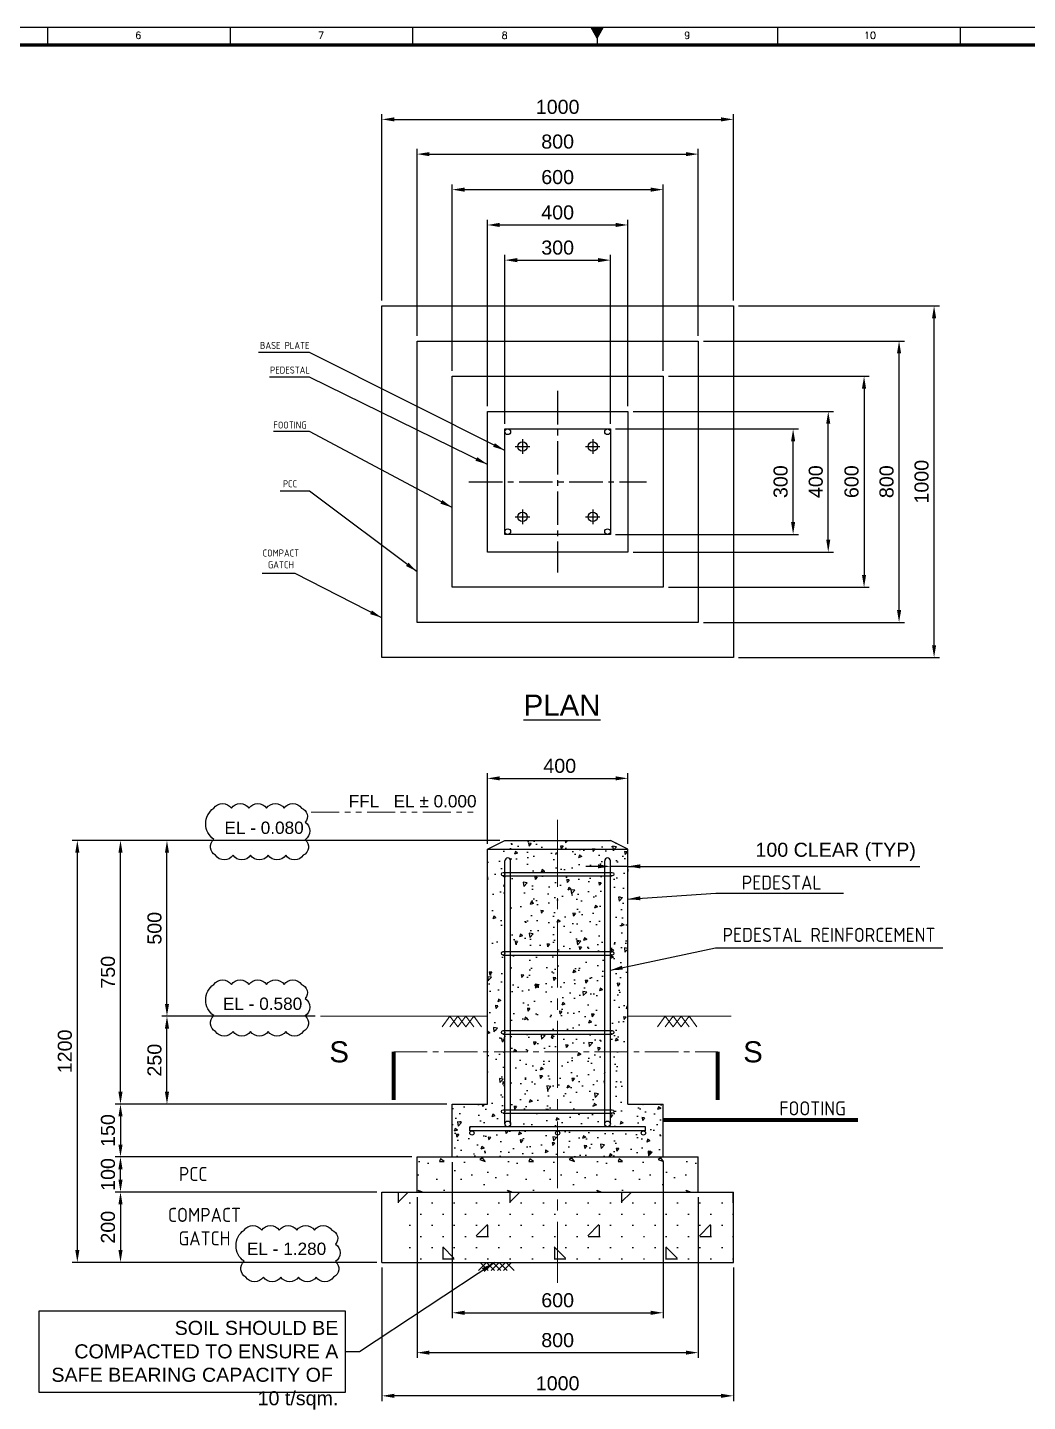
# Model space of a CAD drawing. Header units: millimetres. Extents: x -1055 to 11244, y -20673 to 2560.
# Drawn here: x 9742.3 to 10026.8, y 1389.6 to 1780.3 of the extents above; entities that cross this region are included whole.
import ezdxf
from ezdxf.enums import TextEntityAlignment as Align

# ---------------------------------------------------------------- set-up
doc = ezdxf.new("R2010")
doc.units = ezdxf.units.MM
doc.linetypes.add('CENTER2', pattern=[28.575, 19.05, -3.175, 3.175, -3.175])
doc.linetypes.add('PHANTOM2', pattern=[31.75, 15.875, -3.175, 3.175, -3.175, 3.175, -3.175])
doc.layers.add('BORDER', color=6, linetype='Continuous')
doc.styles.add('ACISOTS', font='isocp.shx')
doc.styles.add('ROMANS', font='romans.shx', dxfattribs={"width": 0.8})
doc.styles.get("Standard").update_dxf_attribs({"font": 'arial.ttf'})
doc.dimstyles.new('ISO-25', dxfattribs={"dimtxt": 4, "dimasz": 3.5, "dimexe": 1.5, "dimexo": 1.5, "dimgap": 1.5, "dimtad": 1, "dimtxsty": 'Standard', "dimcen": 0, "dimadec": 0, "dimazin": 0, "dimtfac": 1, "dimtmove": 0, "dimatfit": 3, "dimfxl": 1, "dimarcsym": 0})

# ---------------------------------------------------------------- blocks, each defined once
blk = doc.blocks.new('*D28566')
at = {"color": 0, "lineweight": -2}
for p, q in [((9824.1, 1499.17), (9780.45, 1499.17)), ((9781.95, 1477.67), (9781.95, 1495.67)), ((9861.62, 1474.17), (9780.45, 1474.17))]:
    blk.add_line(p, q, dxfattribs=at)
at = {"color": 0}
for points in [[(9782.53, 1495.67), (9781.37, 1495.67), (9781.95, 1499.17)], [(9781.37, 1477.67), (9782.53, 1477.67), (9781.95, 1474.17)]]:
    blk.add_solid(points, dxfattribs=at)
at = {"layer": 'Defpoints', "color": 0}
for p in [(9781.95, 1499.17), (9825.6, 1499.17), (9863.12, 1474.17)]:
    blk.add_point(p, dxfattribs=at)
at = {"color": 0, "insert": (9778.41, 1486.67), "char_height": 4, "attachment_point": 5, "rotation": 90}
blk.add_mtext('250', dxfattribs=at)
blk = doc.blocks.new('*D28567')
at = {"color": 0, "lineweight": -2}
for p, q in [((9861.62, 1549.17), (9780.45, 1549.17)), ((9781.95, 1502.67), (9781.95, 1545.67)), ((9824.1, 1499.17), (9780.45, 1499.17))]:
    blk.add_line(p, q, dxfattribs=at)
at = {"color": 0}
for points in [[(9782.53, 1545.67), (9781.37, 1545.67), (9781.95, 1549.17)], [(9781.37, 1502.67), (9782.53, 1502.67), (9781.95, 1499.17)]]:
    blk.add_solid(points, dxfattribs=at)
at = {"layer": 'Defpoints', "color": 0}
for p in [(9781.95, 1549.17), (9863.12, 1549.17), (9825.6, 1499.17)]:
    blk.add_point(p, dxfattribs=at)
at = {"color": 0, "insert": (9778.41, 1524.17), "char_height": 4, "attachment_point": 5, "rotation": 90}
blk.add_mtext('500', dxfattribs=at)
blk = doc.blocks.new('*D28568')
at = {"color": 0, "lineweight": -2}
for p, q in [((9876.62, 1549.17), (9754.94, 1549.17)), ((9756.44, 1545.67), (9756.44, 1432.67)), ((9841.62, 1429.17), (9754.94, 1429.17))]:
    blk.add_line(p, q, dxfattribs=at)
at = {"color": 0}
for points in [[(9757.03, 1545.67), (9755.86, 1545.67), (9756.44, 1549.17)], [(9755.86, 1432.67), (9757.03, 1432.67), (9756.44, 1429.17)]]:
    blk.add_solid(points, dxfattribs=at)
at = {"layer": 'Defpoints', "color": 0}
for p in [(9878.12, 1549.17), (9756.44, 1429.17), (9843.12, 1429.17)]:
    blk.add_point(p, dxfattribs=at)
at = {"color": 0, "insert": (9752.9, 1489.17), "char_height": 4, "attachment_point": 5, "rotation": 90}
blk.add_mtext('1200', dxfattribs=at)
blk = doc.blocks.new('*D28569')
at = {"color": 0, "lineweight": -2}
for p, q in [((9861.62, 1549.17), (9767.22, 1549.17)), ((9768.72, 1477.67), (9768.72, 1545.67)), ((9861.62, 1474.17), (9767.22, 1474.17))]:
    blk.add_line(p, q, dxfattribs=at)
at = {"color": 0}
for points in [[(9769.31, 1545.67), (9768.14, 1545.67), (9768.72, 1549.17)], [(9768.14, 1477.67), (9769.31, 1477.67), (9768.72, 1474.17)]]:
    blk.add_solid(points, dxfattribs=at)
at = {"layer": 'Defpoints', "color": 0}
for p in [(9768.72, 1549.17), (9863.12, 1549.17), (9863.12, 1474.17)]:
    blk.add_point(p, dxfattribs=at)
at = {"color": 0, "insert": (9765.18, 1511.67), "char_height": 4, "attachment_point": 5, "rotation": 90}
blk.add_mtext('750', dxfattribs=at)
blk = doc.blocks.new('*D28570')
at = {"color": 0, "lineweight": -2}
for p, q in [((9843.12, 1427.67), (9843.12, 1389.72)), ((9943.12, 1427.67), (9943.12, 1389.72)), ((9939.62, 1391.22), (9846.62, 1391.22))]:
    blk.add_line(p, q, dxfattribs=at)
at = {"color": 0}
for points in [[(9846.62, 1391.8), (9846.62, 1390.64), (9843.12, 1391.22)], [(9939.62, 1390.64), (9939.62, 1391.8), (9943.12, 1391.22)]]:
    blk.add_solid(points, dxfattribs=at)
at = {"layer": 'Defpoints', "color": 0}
for p in [(9843.12, 1429.17), (9943.12, 1429.17), (9843.12, 1391.22)]:
    blk.add_point(p, dxfattribs=at)
at = {"color": 0, "insert": (9893.12, 1394.76), "char_height": 4, "attachment_point": 5}
blk.add_mtext('1000', dxfattribs=at)
blk = doc.blocks.new('*D28571')
at = {"color": 0, "lineweight": -2}
for p, q in [((9873.12, 1548.17), (9873.12, 1568.3)), ((9876.62, 1566.8), (9909.62, 1566.8)), ((9913.12, 1548.17), (9913.12, 1568.3))]:
    blk.add_line(p, q, dxfattribs=at)
at = {"color": 0}
for points in [[(9876.62, 1567.38), (9876.62, 1566.22), (9873.12, 1566.8)], [(9909.62, 1566.22), (9909.62, 1567.38), (9913.12, 1566.8)]]:
    blk.add_solid(points, dxfattribs=at)
at = {"layer": 'Defpoints', "color": 0}
for p in [(9913.12, 1566.8), (9873.12, 1546.67), (9913.12, 1546.67)]:
    blk.add_point(p, dxfattribs=at)
at = {"color": 0, "insert": (9893.72, 1570.34), "char_height": 4, "attachment_point": 5}
blk.add_mtext('400', dxfattribs=at)
blk = doc.blocks.new('*D28572')
at = {"color": 0, "lineweight": -2}
for p, q in [((9904.62, 1541.78), (9901.12, 1541.78)), ((9908.12, 1541.21), (9908.12, 1543.28)), ((9913.12, 1541.78), (9908.12, 1541.78)), ((9913.12, 1541.78), (9996.15, 1541.78)), ((9913.12, 1541.02), (9913.12, 1540.28)), ((9916.62, 1541.78), (9920.12, 1541.78))]:
    blk.add_line(p, q, dxfattribs=at)
at = {"color": 0}
for points in [[(9904.62, 1541.2), (9904.62, 1542.36), (9908.12, 1541.78)], [(9916.62, 1542.36), (9916.62, 1541.2), (9913.12, 1541.78)]]:
    blk.add_solid(points, dxfattribs=at)
at = {"layer": 'Defpoints', "color": 0}
for p in [(9908.12, 1541.78), (9908.12, 1539.71), (9913.12, 1542.52)]:
    blk.add_point(p, dxfattribs=at)
at = {"color": 0, "insert": (9972.23, 1545.9), "char_height": 4, "attachment_point": 5}
blk.add_mtext('100 CLEAR (TYP)', dxfattribs=at)
blk = doc.blocks.new('*D28573')
at = {"color": 0, "lineweight": -2}
for p, q in [((9853.12, 1447.67), (9853.12, 1402)), ((9933.12, 1447.67), (9933.12, 1402)), ((9856.62, 1403.5), (9929.62, 1403.5))]:
    blk.add_line(p, q, dxfattribs=at)
at = {"color": 0}
for points in [[(9856.62, 1404.08), (9856.62, 1402.92), (9853.12, 1403.5)], [(9929.62, 1402.92), (9929.62, 1404.08), (9933.12, 1403.5)]]:
    blk.add_solid(points, dxfattribs=at)
at = {"layer": 'Defpoints', "color": 0}
for p in [(9853.12, 1449.17), (9933.12, 1449.17), (9933.12, 1403.5)]:
    blk.add_point(p, dxfattribs=at)
at = {"color": 0, "insert": (9893.12, 1407.04), "char_height": 4, "attachment_point": 5}
blk.add_mtext('800', dxfattribs=at)
blk = doc.blocks.new('*D28574')
at = {"color": 0, "lineweight": -2}
for p, q in [((9861.62, 1474.17), (9767.22, 1474.17)), ((9768.72, 1470.67), (9768.72, 1462.67)), ((9851.62, 1459.17), (9767.22, 1459.17))]:
    blk.add_line(p, q, dxfattribs=at)
at = {"color": 0}
for points in [[(9769.31, 1470.67), (9768.14, 1470.67), (9768.72, 1474.17)], [(9768.14, 1462.67), (9769.31, 1462.67), (9768.72, 1459.17)]]:
    blk.add_solid(points, dxfattribs=at)
at = {"layer": 'Defpoints', "color": 0}
for p in [(9863.12, 1474.17), (9768.72, 1459.17), (9853.12, 1459.17)]:
    blk.add_point(p, dxfattribs=at)
at = {"color": 0, "insert": (9765.18, 1466.66), "char_height": 4, "attachment_point": 5, "rotation": 90}
blk.add_mtext('150', dxfattribs=at)
blk = doc.blocks.new('*D28575')
at = {"color": 0, "lineweight": -2}
for p, q in [((9841.62, 1449.17), (9767.22, 1449.17)), ((9768.72, 1445.67), (9768.72, 1432.67)), ((9841.62, 1429.17), (9767.22, 1429.17))]:
    blk.add_line(p, q, dxfattribs=at)
at = {"color": 0}
for points in [[(9769.31, 1445.67), (9768.14, 1445.67), (9768.72, 1449.17)], [(9768.14, 1432.67), (9769.31, 1432.67), (9768.72, 1429.17)]]:
    blk.add_solid(points, dxfattribs=at)
at = {"layer": 'Defpoints', "color": 0}
for p in [(9843.12, 1449.17), (9768.72, 1429.17), (9843.12, 1429.17)]:
    blk.add_point(p, dxfattribs=at)
at = {"color": 0, "insert": (9765.18, 1439.17), "char_height": 4, "attachment_point": 5, "rotation": 90}
blk.add_mtext('200', dxfattribs=at)
blk = doc.blocks.new('*D28576')
at = {"color": 0, "lineweight": -2}
for p, q in [((9863.12, 1457.67), (9863.12, 1413.34)), ((9923.12, 1457.67), (9923.12, 1413.34)), ((9866.62, 1414.84), (9919.62, 1414.84))]:
    blk.add_line(p, q, dxfattribs=at)
at = {"color": 0}
for points in [[(9866.62, 1415.42), (9866.62, 1414.25), (9863.12, 1414.84)], [(9919.62, 1414.25), (9919.62, 1415.42), (9923.12, 1414.84)]]:
    blk.add_solid(points, dxfattribs=at)
at = {"layer": 'Defpoints', "color": 0}
for p in [(9863.12, 1459.17), (9923.12, 1459.17), (9923.12, 1414.84)]:
    blk.add_point(p, dxfattribs=at)
at = {"color": 0, "insert": (9893.12, 1418.38), "char_height": 4, "attachment_point": 5}
blk.add_mtext('600', dxfattribs=at)
blk = doc.blocks.new('*D28577')
at = {"color": 0, "lineweight": -2}
for p, q in [((9909.62, 1666.16), (9961.62, 1666.16)), ((9960.12, 1639.66), (9960.12, 1662.66)), ((9909.62, 1636.16), (9961.62, 1636.16))]:
    blk.add_line(p, q, dxfattribs=at)
at = {"color": 0}
for points in [[(9960.7, 1662.66), (9959.54, 1662.66), (9960.12, 1666.16)], [(9959.54, 1639.66), (9960.7, 1639.66), (9960.12, 1636.16)]]:
    blk.add_solid(points, dxfattribs=at)
at = {"layer": 'Defpoints', "color": 0}
for p in [(9908.12, 1666.16), (9960.12, 1666.16), (9908.12, 1636.16)]:
    blk.add_point(p, dxfattribs=at)
at = {"color": 0, "insert": (9956.58, 1651.16), "char_height": 4, "attachment_point": 5, "rotation": 90}
blk.add_mtext('300', dxfattribs=at)
blk = doc.blocks.new('*D28578')
at = {"color": 0, "lineweight": -2}
for p, q in [((9914.62, 1671.16), (9971.62, 1671.16)), ((9970.12, 1634.66), (9970.12, 1667.66)), ((9914.62, 1631.16), (9971.62, 1631.16))]:
    blk.add_line(p, q, dxfattribs=at)
at = {"color": 0}
for points in [[(9970.7, 1667.66), (9969.54, 1667.66), (9970.12, 1671.16)], [(9969.54, 1634.66), (9970.7, 1634.66), (9970.12, 1631.16)]]:
    blk.add_solid(points, dxfattribs=at)
at = {"layer": 'Defpoints', "color": 0}
for p in [(9913.12, 1671.16), (9970.12, 1671.16), (9913.12, 1631.16)]:
    blk.add_point(p, dxfattribs=at)
at = {"color": 0, "insert": (9966.58, 1651.16), "char_height": 4, "attachment_point": 5, "rotation": 90}
blk.add_mtext('400', dxfattribs=at)
blk = doc.blocks.new('*D28579')
at = {"color": 0, "lineweight": -2}
for p, q in [((9873.12, 1672.66), (9873.12, 1725.66)), ((9876.62, 1724.16), (9909.62, 1724.16)), ((9913.12, 1672.66), (9913.12, 1725.66))]:
    blk.add_line(p, q, dxfattribs=at)
at = {"color": 0}
for points in [[(9876.62, 1724.75), (9876.62, 1723.58), (9873.12, 1724.16)], [(9909.62, 1723.58), (9909.62, 1724.75), (9913.12, 1724.16)]]:
    blk.add_solid(points, dxfattribs=at)
at = {"layer": 'Defpoints', "color": 0}
for p in [(9913.12, 1724.16), (9873.12, 1671.16), (9913.12, 1671.16)]:
    blk.add_point(p, dxfattribs=at)
at = {"color": 0, "insert": (9893.12, 1727.71), "char_height": 4, "attachment_point": 5}
blk.add_mtext('400', dxfattribs=at)
blk = doc.blocks.new('*D28580')
at = {"color": 0, "lineweight": -2}
for p, q in [((9878.12, 1667.66), (9878.12, 1715.66)), ((9908.12, 1667.66), (9908.12, 1715.66)), ((9881.62, 1714.16), (9904.62, 1714.16))]:
    blk.add_line(p, q, dxfattribs=at)
at = {"color": 0}
for points in [[(9881.62, 1714.75), (9881.62, 1713.58), (9878.12, 1714.16)], [(9904.62, 1713.58), (9904.62, 1714.75), (9908.12, 1714.16)]]:
    blk.add_solid(points, dxfattribs=at)
at = {"layer": 'Defpoints', "color": 0}
for p in [(9908.12, 1714.16), (9878.12, 1666.16), (9908.12, 1666.16)]:
    blk.add_point(p, dxfattribs=at)
at = {"color": 0, "insert": (9893.12, 1717.71), "char_height": 4, "attachment_point": 5}
blk.add_mtext('300', dxfattribs=at)
blk = doc.blocks.new('A1B')
at = {"layer": 'BORDER', "color": 1}
for p, q in [((264.19, 585), (264.19, 590)), ((316.12, 585), (316.12, 590)), ((368.06, 585), (368.06, 590)), ((471.94, 585), (471.94, 590)), ((523.88, 585), (523.88, 590))]:
    blk.add_line(p, q, dxfattribs=at)
at = {"layer": 'BORDER'}
for p, q in [((420.5, 587), (418.77, 590)), ((420.5, 590), (420.5, 585)), ((420.5, 587), (422.23, 590)), ((420.5, 588), (420.5, 585))]:
    blk.add_line(p, q, dxfattribs=at)
blk.add_lwpolyline([(837, 3), (837, 590), (3, 590), (3, 3)], close=True, dxfattribs=at)
at = {"layer": 'BORDER', "const_width": 1}
blk.add_lwpolyline([(8, 8), (832, 8), (832, 585), (8, 585)], close=True, dxfattribs=at)
at = {"layer": 'BORDER'}
blk.add_solid([(422.23, 590), (418.77, 590), (420.5, 587)], dxfattribs=at)
at = {"layer": 'BORDER', "color": 1, "style": 'ROMANS'}
for s, p in [('6', (289.89, 586.75)), ('7', (341.88, 586.75)), ('8', (394.13, 586.75)), ('9', (446.1, 586.75)), ('10', (498.13, 586.75))]:
    blk.add_text(s, height=2, dxfattribs=at).set_placement(p, align=Align.CENTER)
blk = doc.blocks.new('*D28587')
at = {"color": 0, "lineweight": -2}
for p, q in [((9863.12, 1682.66), (9863.12, 1735.71)), ((9923.12, 1682.66), (9923.12, 1735.71)), ((9866.62, 1734.21), (9919.62, 1734.21))]:
    blk.add_line(p, q, dxfattribs=at)
at = {"color": 0}
for points in [[(9866.62, 1734.8), (9866.62, 1733.63), (9863.12, 1734.21)], [(9919.62, 1733.63), (9919.62, 1734.8), (9923.12, 1734.21)]]:
    blk.add_solid(points, dxfattribs=at)
at = {"layer": 'Defpoints', "color": 0}
for p in [(9923.12, 1734.21), (9863.12, 1681.16), (9923.12, 1681.16)]:
    blk.add_point(p, dxfattribs=at)
at = {"color": 0, "insert": (9893.12, 1737.76), "char_height": 4, "attachment_point": 5}
blk.add_mtext('600', dxfattribs=at)
blk = doc.blocks.new('*D28588')
at = {"color": 0, "lineweight": -2}
for p, q in [((9853.12, 1692.66), (9853.12, 1745.81)), ((9856.62, 1744.31), (9929.62, 1744.31)), ((9933.12, 1692.66), (9933.12, 1745.81))]:
    blk.add_line(p, q, dxfattribs=at)
at = {"color": 0}
for points in [[(9856.62, 1744.89), (9856.62, 1743.73), (9853.12, 1744.31)], [(9929.62, 1743.73), (9929.62, 1744.89), (9933.12, 1744.31)]]:
    blk.add_solid(points, dxfattribs=at)
at = {"layer": 'Defpoints', "color": 0}
for p in [(9933.12, 1744.31), (9853.12, 1691.16), (9933.12, 1691.16)]:
    blk.add_point(p, dxfattribs=at)
at = {"color": 0, "insert": (9893.12, 1747.85), "char_height": 4, "attachment_point": 5}
blk.add_mtext('800', dxfattribs=at)
blk = doc.blocks.new('*D28589')
at = {"color": 0, "lineweight": -2}
for p, q in [((9843.12, 1702.66), (9843.12, 1755.68)), ((9943.12, 1702.66), (9943.12, 1755.68)), ((9846.62, 1754.18), (9939.62, 1754.18))]:
    blk.add_line(p, q, dxfattribs=at)
at = {"color": 0}
for points in [[(9846.62, 1754.76), (9846.62, 1753.6), (9843.12, 1754.18)], [(9939.62, 1753.6), (9939.62, 1754.76), (9943.12, 1754.18)]]:
    blk.add_solid(points, dxfattribs=at)
at = {"layer": 'Defpoints', "color": 0}
for p in [(9943.12, 1754.18), (9843.12, 1701.16), (9943.12, 1701.16)]:
    blk.add_point(p, dxfattribs=at)
at = {"color": 0, "insert": (9893.12, 1757.72), "char_height": 4, "attachment_point": 5}
blk.add_mtext('1000', dxfattribs=at)
blk = doc.blocks.new('*D28596')
at = {"color": 0, "lineweight": -2}
for p, q in [((9924.62, 1681.16), (9981.81, 1681.16)), ((9980.31, 1677.66), (9980.31, 1624.66)), ((9924.62, 1621.16), (9981.81, 1621.16))]:
    blk.add_line(p, q, dxfattribs=at)
at = {"color": 0}
for points in [[(9980.89, 1677.66), (9979.72, 1677.66), (9980.31, 1681.16)], [(9979.72, 1624.66), (9980.89, 1624.66), (9980.31, 1621.16)]]:
    blk.add_solid(points, dxfattribs=at)
at = {"layer": 'Defpoints', "color": 0}
for p in [(9923.12, 1681.16), (9923.12, 1621.16), (9980.31, 1621.16)]:
    blk.add_point(p, dxfattribs=at)
at = {"color": 0, "insert": (9976.76, 1651.16), "char_height": 4, "attachment_point": 5, "rotation": 90}
blk.add_mtext('600', dxfattribs=at)
blk = doc.blocks.new('*D28597')
at = {"color": 0, "lineweight": -2}
for p, q in [((9934.62, 1691.16), (9991.77, 1691.16)), ((9990.27, 1614.66), (9990.27, 1687.66)), ((9934.62, 1611.16), (9991.77, 1611.16))]:
    blk.add_line(p, q, dxfattribs=at)
at = {"color": 0}
for points in [[(9990.86, 1687.66), (9989.69, 1687.66), (9990.27, 1691.16)], [(9989.69, 1614.66), (9990.86, 1614.66), (9990.27, 1611.16)]]:
    blk.add_solid(points, dxfattribs=at)
at = {"layer": 'Defpoints', "color": 0}
for p in [(9933.12, 1691.16), (9990.27, 1691.16), (9933.12, 1611.16)]:
    blk.add_point(p, dxfattribs=at)
at = {"color": 0, "insert": (9986.73, 1651.16), "char_height": 4, "attachment_point": 5, "rotation": 90}
blk.add_mtext('800', dxfattribs=at)
blk = doc.blocks.new('*D28598')
at = {"color": 0, "lineweight": -2}
for p, q in [((9944.62, 1701.16), (10001.74, 1701.16)), ((10000.24, 1604.66), (10000.24, 1697.66)), ((9944.62, 1601.16), (10001.74, 1601.16))]:
    blk.add_line(p, q, dxfattribs=at)
at = {"color": 0}
for points in [[(10000.82, 1697.66), (9999.65, 1697.66), (10000.24, 1701.16)], [(9999.65, 1604.66), (10000.82, 1604.66), (10000.24, 1601.16)]]:
    blk.add_solid(points, dxfattribs=at)
at = {"layer": 'Defpoints', "color": 0}
for p in [(9943.12, 1701.16), (10000.24, 1701.16), (9943.12, 1601.16)]:
    blk.add_point(p, dxfattribs=at)
at = {"color": 0, "insert": (9996.69, 1651.16), "char_height": 4, "attachment_point": 5, "rotation": 90}
blk.add_mtext('1000', dxfattribs=at)
blk = doc.blocks.new('*D28599')
at = {"color": 0, "lineweight": -2}
for p, q in [((9851.62, 1459.17), (9767.22, 1459.17)), ((9768.72, 1452.67), (9768.72, 1455.67)), ((9841.62, 1449.17), (9767.22, 1449.17))]:
    blk.add_line(p, q, dxfattribs=at)
at = {"color": 0}
for points in [[(9769.31, 1455.67), (9768.14, 1455.67), (9768.72, 1459.17)], [(9768.14, 1452.67), (9769.31, 1452.67), (9768.72, 1449.17)]]:
    blk.add_solid(points, dxfattribs=at)
at = {"layer": 'Defpoints', "color": 0}
for p in [(9768.72, 1459.17), (9853.12, 1459.17), (9843.12, 1449.17)]:
    blk.add_point(p, dxfattribs=at)
at = {"color": 0, "insert": (9765.18, 1454.17), "char_height": 4, "attachment_point": 5, "rotation": 90}
blk.add_mtext('100', dxfattribs=at)
blk = doc.blocks.new('A$7E9719103330142')
at = {"color": 3, "linetype": 'CENTER2'}
for p, q in [((2.04, 4.09), (2.04, 0)), ((0, 2.04), (4.09, 2.04))]:
    blk.add_line(p, q, dxfattribs=at)

msp = doc.modelspace()

# ---------------------------------------------------------------- hatches: boundary and pattern name
at = {"transparency": 33554687}
h = msp.add_hatch(dxfattribs=at)
h.set_pattern_fill('AR-CONC', color=256, scale=0.05, angle=180)
h.set_pattern_definition([(230, (16394.6716, -9688.688), (-9.1092334, 0.7969543), [0.9525, -10.4775]), (175, (16394.672, -9688.688), (1.762171, -9.552842), [0.762, -8.382029]), (280.451445, (16393.9125, -9688.622), (-7.3470624, -8.7558876), [0.8095004, -8.904512]), (226.1842, (16394.672, -9691.228), (-13.553952, 2.102116), [1.42875, -15.716253]), (276.63556, (16393.542, -9691.053), (-11.870207, -12.371306), [1.214251, -13.35678]), (171.18415, (16394.672, -9691.228), (-11.870207, -12.371306), [1.142998, -12.572987]), (201, (16393.4016, -9690.593), (-7.5807196, 5.11326), [0.9525, -10.4775]), (146, (16393.402, -9690.593), (-3.0901014, -9.209398), [0.762, -8.382]), (251.451445, (16392.77, -9690.167), (-10.670821, -4.0961384), [0.8095004, -8.904497]), (217.5, (16394.6716, -9688.6882), (-0.1544302, -4.22775194), [0, -8.2804, 0, -8.509, 0, -8.41375]), (187.5, (16394.6716, -9688.688), (-3.3409831, -5.0090287), [0, -4.8514, 0, -8.0899, 0, -3.20675]), (147.5, (16397.5037, -9688.6882), (-6.7795298, 0.2864372), [0, -3.175, 0, -9.906, 0, -13.1445]), (137.5, (16398.7737, -9688.688), (-7.406459, -1.2713246), [0, -4.1275, 0, -6.5786, 0, -9.3345])])
h.paths.add_polyline_path([(9893.120164, 1540.070911), (9893.120164, 1546.670911), (9873.120164, 1546.670911), (9873.120164, 1489.043108), (9878.120164, 1489.043108), (9878.120164, 1494.070911), (9877.620164, 1494.070911, -1), (9877.620164, 1495.070911), (9878.120164, 1495.070911), (9878.120164, 1516.570911), (9877.620164, 1516.570911, -1), (9877.620164, 1517.570911), (9878.120164, 1517.570911), (9878.120164, 1539.070911), (9877.620164, 1539.070911, -1), (9877.620164, 1540.070911), (9878.120164, 1540.070911), (9878.120164, 1543.370911, -1), (9879.720164, 1543.370911), (9879.720164, 1540.070911)])
h.paths.add_polyline_path([(9893.120164, 1517.570911), (9893.120164, 1539.070911), (9879.720164, 1539.070911), (9879.720164, 1517.570911)])
h.paths.add_polyline_path([(9893.120164, 1539.070911), (9893.120164, 1517.570911), (9906.520164, 1517.570911), (9906.520164, 1539.070911)])
h.paths.add_polyline_path([(9893.120164, 1546.670911), (9893.120164, 1540.070911), (9906.520164, 1540.070911), (9906.520164, 1543.370911, -1), (9908.120164, 1543.370911), (9908.120164, 1540.070911), (9908.620164, 1540.070911, -0.4142135624), (9909.120164, 1539.570911, -0.4142135624), (9908.620164, 1539.070911), (9908.120164, 1539.070911), (9908.120164, 1517.570911), (9908.620164, 1517.570911, -0.4142135624), (9909.120164, 1517.070911, -0.4142135624), (9908.620164, 1516.570911), (9908.120164, 1516.570911), (9908.120164, 1512.237464), (9913.120164, 1513.301242), (9913.120164, 1546.670911)])
h.paths.add_polyline_path([(9913.120164, 1546.670911), (9908.120164, 1549.170911), (9893.120164, 1549.170911), (9893.120164, 1546.670911)])
h.paths.add_polyline_path([(9893.120164, 1546.670911), (9893.120164, 1549.170911), (9878.120164, 1549.170911), (9873.120164, 1546.670911)])
h.paths.add_polyline_path([(9913.120164, 1499.170911), (9913.120164, 1513.301242), (9908.120164, 1512.237464), (9908.120164, 1495.070911), (9908.620164, 1495.070911, -0.4142135624), (9909.120164, 1494.570911, -0.4142135624), (9908.620164, 1494.070911), (9908.120164, 1494.070911), (9908.120164, 1489.043108), (9913.120164, 1489.043108)])
h.paths.add_polyline_path([(9893.120164, 1516.570911), (9893.120164, 1495.070911), (9906.520164, 1495.070911), (9906.520164, 1516.570911)])
h.paths.add_polyline_path([(9893.120164, 1495.070911), (9893.120164, 1516.570911), (9879.720164, 1516.570911), (9879.720164, 1495.070911)])
h.paths.add_polyline_path([(9893.120164, 1489.043108), (9893.120164, 1494.070911), (9879.720164, 1494.070911), (9879.720164, 1489.043108)])
h.paths.add_polyline_path([(9893.120164, 1489.043108), (9893.120164, 1472.570911), (9906.520164, 1472.570911), (9906.520164, 1489.043108)])
h.paths.add_polyline_path([(9893.120164, 1472.570911), (9893.120164, 1489.043108), (9879.720164, 1489.043108), (9879.720164, 1472.570911)])
h.paths.add_polyline_path([(9873.120164, 1489.043108), (9873.120164, 1474.170911), (9863.120164, 1474.170911), (9863.120164, 1459.170911), (9893.120164, 1459.170911), (9893.120164, 1465.35701, -1), (9893.120164, 1466.55701), (9868.120164, 1466.55701), (9868.120164, 1467.75701), (9878.920164, 1467.75701, -0.4142135624), (9878.120164, 1468.55701), (9878.120164, 1471.570911), (9877.620164, 1471.570911, -1), (9877.620164, 1472.570911), (9878.120164, 1472.570911), (9878.120164, 1489.043108)])
h.paths.add_polyline_path([(9868.720164, 1466.55701, 2.4142135624), (9869.320164, 1465.95701, 0.4142135624)], flags=16)
h.paths.add_polyline_path([(9923.120164, 1459.170911), (9923.120164, 1469.721866), (9923.120164, 1474.170911), (9913.120164, 1474.170911), (9913.120164, 1489.043108), (9908.120164, 1489.043108), (9908.120164, 1472.570911), (9908.620164, 1472.570911, -0.4142135624), (9909.120164, 1472.070911, -0.4142135624), (9908.620164, 1471.570911), (9908.120164, 1471.570911), (9908.120164, 1468.55701, -0.4142135624), (9907.320164, 1467.75701), (9918.120164, 1467.75701), (9918.120164, 1466.55701), (9893.120164, 1466.55701, -0.4142135624), (9893.720164, 1465.95701, -0.4142135624), (9893.120164, 1465.35701), (9893.120164, 1459.170911)])
h.paths.add_polyline_path([(9917.520164, 1466.55701, 2.4142135624), (9918.120164, 1465.95701, 0.4142135624)], flags=16)
h.paths.add_polyline_path([(9893.120164, 1471.570911), (9893.120164, 1467.75701), (9907.320164, 1467.75701, -0.4142135624), (9906.520164, 1468.55701), (9906.520164, 1471.570911)])
h.paths.add_polyline_path([(9893.120164, 1494.070911), (9893.120164, 1489.043108), (9906.520164, 1489.043108), (9906.520164, 1494.070911)])
h.paths.add_polyline_path([(9893.120164, 1467.75701), (9893.120164, 1471.570911), (9879.720164, 1471.570911), (9879.720164, 1468.55701, -0.4142135624), (9878.920164, 1467.75701)])
h.paths.add_polyline_path([(9888.23016, 1574.383388), (9899.215154, 1574.383388), (9899.215154, 1566.298804), (9888.23016, 1566.298804)], flags=9)
h.paths.add_polyline_path([(9948.809113, 1550.523291), (9995.649495, 1550.523291), (9995.649495, 1541.279089), (9948.809113, 1541.279089)], flags=9)
h.paths.add_polyline_path([(9888.23016, 1574.383388), (9899.215154, 1574.383388), (9899.215154, 1566.298804), (9888.23016, 1566.298804)], flags=9)
h.paths.add_polyline_path([(9887.697244, 1422.422372), (9898.543083, 1422.422372), (9898.543083, 1414.337789), (9887.697244, 1414.337789)], flags=9)
h = msp.add_hatch(dxfattribs=at)
h.set_pattern_fill('CONC', color=256)
h.set_pattern_definition([(0, (16418.802, -9672.432), (0, 25.4), [0, -25.4]), (0, (16419.056, -9681.322), (0, 25.4), [0, -25.4]), (0, (16419.818, -9667.606), (0, 25.4), [0, -25.4]), (338.19859, (16406.6096, -9675.48), (76.2, -25.4), [2.735664, -134.04752]), (216.869898, (16409.1496, -9676.496), (76.2, 50.8), [1.27, -125.73]), (130.601295, (16408.1336, -9677.2582), (127, -152.4), [2.341764, -231.834665]), (206.56505, (16399.752, -9680.306), (-25.4, -25.4), [0.56796, -56.228165]), (326.30993, (16399.2436, -9680.56), (50.8, -25.4), [0.91581, -90.66519]), (108.43495, (16400.0056, -9681.068), (-25.4, 50.8), [0.80322, -79.518634]), (225, (16416.008, -9682.846), (-4e-15, -25.4), [1.07763, -34.843394]), (0, (16415.246, -9683.608), (25.4, 25.4), [1.524, -23.876]), (135, (16416.77, -9683.608), (-25.4, 2e-15), [1.07763, -34.843394]), (251.56505, (16412.9596, -9666.59), (25.4, 50.8), [0.80322, -79.518634]), (0, (16412.706, -9667.352), (25.4, 25.4), [1.27, -24.13]), (143.130102, (16413.9756, -9667.352), (-76.2, 50.8), [1.27, -125.73]), (213.69007, (16399.4976, -9666.336), (50.8, 25.4), [0.91581, -90.66519]), (341.56505, (16398.7356, -9666.844), (-50.8, 25.4), [1.606437, -78.715416]), (126.869898, (16400.2596, -9667.352), (50.8, -76.2), [1.27, -125.73]), (0, (16406.864, -9667.352), (0, 25.4), [0, -25.4]), (0, (16400.006, -9673.956), (0, 25.4), [0, -25.4]), (0, (16407.118, -9683.354), (0, 25.4), [0, -25.4]), (0, (16413.976, -9675.48), (0, 25.4), [0, -25.4]), (0, (16406.61, -9671.162), (0, 25.4), [0, -25.4]), (0, (16401.022, -9670.4), (0, 25.4), [0, -25.4]), (0, (16403.308, -9671.924), (0, 25.4), [0, -25.4]), (0, (16402.292, -9678.02), (0, 25.4), [0, -25.4]), (0, (16396.196, -9677.004), (0, 25.4), [0, -25.4]), (0, (16396.45, -9671.162), (0, 25.4), [0, -25.4]), (0, (16395.688, -9665.574), (0, 25.4), [0, -25.4]), (0, (16403.562, -9664.558), (0, 25.4), [0, -25.4]), (0, (16409.15, -9663.542), (0, 25.4), [0, -25.4]), (0, (16418.04, -9664.558), (0, 25.4), [0, -25.4]), (0, (16411.944, -9672.432), (0, 25.4), [0, -25.4]), (0, (16409.404, -9667.86), (0, 25.4), [0, -25.4]), (0, (16411.436, -9680.052), (0, 25.4), [0, -25.4]), (0, (16403.816, -9681.322), (0, 25.4), [0, -25.4]), (0, (16411.436, -9686.91), (0, 25.4), [0, -25.4]), (0, (16403.054, -9685.386), (0, 25.4), [0, -25.4]), (0, (16394.926, -9686.148), (0, 25.4), [0, -25.4]), (0, (16397.974, -9687.418), (0, 25.4), [0, -25.4]), (0, (16398.228, -9683.862), (0, 25.4), [0, -25.4]), (0, (16415.246, -9687.926), (0, 25.4), [0, -25.4]), (0, (16418.294, -9677.512), (0, 25.4), [0, -25.4]), (0, (16417.024, -9669.892), (0, 25.4), [0, -25.4]), (0, (16405.34, -9688.18), (0, 25.4), [0, -25.4])])
h.paths.add_polyline_path([(9893.120164, 1449.170911), (9893.120164, 1459.170911), (9853.120164, 1459.170911), (9853.120164, 1449.170911)])
h.paths.add_polyline_path([(9933.120164, 1449.170911), (9933.120164, 1459.170911), (9893.120164, 1459.170911), (9893.120164, 1449.170911)])
h.paths.add_polyline_path([(9887.697244, 1422.422372), (9898.543083, 1422.422372), (9898.543083, 1414.337789), (9887.697244, 1414.337789)], flags=9)
h.paths.add_polyline_path([(9887.697244, 1422.422372), (9898.543083, 1422.422372), (9898.543083, 1414.337789), (9887.697244, 1414.337789)], flags=9)
h.paths.add_polyline_path([(9887.70543, 1411.085598), (9898.534898, 1411.085598), (9898.534898, 1403.001014), (9887.70543, 1403.001014)], flags=9)
h = msp.add_hatch(dxfattribs=at)
h.set_pattern_fill('CONC3', color=256, scale=0.5)
h.set_pattern_definition([(0, (16401.02, -9682.338), (0, 31.75), [3.175, -28.575]), (0, (16410.547, -9675.988), (0, 31.75), [3.175, -28.575]), (0, (16404.197, -9663.288), (0, 31.75), [3.175, -12.7, 3.175, -12.7]), (90, (16401.02, -9682.338), (-31.75, 2e-15), [3.175, -28.575]), (90, (16404.197, -9663.288), (-31.75, 2e-15), [3.175, -28.575]), (90, (16413.72, -9675.988), (-31.75, 2e-15), [3.175, -28.575]), (90, (16420.07, -9666.463), (-31.75, 2e-15), [3.175, -28.575]), (135, (16404.197, -9682.338), (-31.750594, 2e-15), [4.49072, -40.4114]), (135, (16407.372, -9663.288), (-31.750594, 2e-15), [4.49072, -40.4114]), (45, (16410.547, -9675.988), (0, 31.750594), [4.49072, -8.98017, 4.49072, -26.94051]), (0, (16388.3216, -9688.6882), (3.175, 3.175), [-6.35, 0])])
h.paths.add_polyline_path([(9893.120164, 1429.170911), (9893.120164, 1449.170911), (9843.120164, 1449.170911), (9843.120164, 1429.170911)])
h.paths.add_polyline_path([(9943.120164, 1429.170911), (9943.120164, 1441.304402), (9943.120164, 1449.170911), (9893.120164, 1449.170911), (9893.120164, 1429.170911)])
h.paths.add_polyline_path([(9707.459579, 1392.386464), (9707.459579, 1414.170911), (9723.628747, 1414.170911), (9723.628747, 1392.386464)], flags=9)
h.paths.add_polyline_path([(9731.308369, 1413.275959), (9731.308369, 1434.170911), (9747.477537, 1434.170911), (9747.477537, 1413.275959)], flags=9)

# ---------------------------------------------------------------- linework, layer by layer
at = {"color": 3, "linetype": 'CENTER2', "ltscale": 0.5}
for p, q in [((9893.120164, 1676.986746), (9893.120164, 1625.340866)), ((9867.866009, 1651.163806), (9918.374319, 1651.163806))]:
    msp.add_line(p, q, dxfattribs=at)
at = {"color": 50, "linetype": 'PHANTOM2', "lineweight": 0, "ltscale": 0.5}
msp.add_line((9823.028334, 1557.170911), (9869.768393, 1557.170911), dxfattribs=at)
at = {"color": 3, "linetype": 'CENTER2', "lineweight": 0}
msp.add_line((9893.120164, 1555.002029), (9893.120164, 1423.339794), dxfattribs=at)
at = {"color": 1}
for p, q in [((9873.120164, 1546.670911), (9878.120164, 1549.170911)), ((9878.120164, 1549.170911), (9908.120164, 1549.170911)), ((9878.120164, 1549.170911), (9908.120164, 1549.170911)), ((9913.120164, 1546.670911), (9908.120164, 1549.170911)), ((9873.120164, 1546.670911), (9913.120164, 1546.670911)), ((9873.120164, 1474.170911), (9873.120164, 1546.670911)), ((9913.120164, 1474.170911), (9913.120164, 1546.670911)), ((9863.120164, 1474.170911), (9873.120164, 1474.170911)), ((9863.120164, 1459.170911), (9863.120164, 1474.170911)), ((9913.120164, 1474.170911), (9923.120164, 1474.170911)), ((9923.120164, 1459.170911), (9923.120164, 1474.170911))]:
    msp.add_line(p, q, dxfattribs=at)
at = {"color": 130}
for p, q in [((9878.120164, 1468.55701), (9878.120164, 1543.370911)), ((9878.120164, 1473.170911), (9878.120164, 1543.370911)), ((9879.720164, 1468.55701), (9879.720164, 1543.370911)), ((9906.520164, 1468.55701), (9906.520164, 1543.370911)), ((9908.120164, 1468.55701), (9908.120164, 1543.370911))]:
    msp.add_line(p, q, dxfattribs=at)
at = {"color": 56}
for p, q in [((9877.620164, 1540.070911), (9908.620164, 1540.070911)), ((9877.620164, 1539.070911), (9908.620164, 1539.070911)), ((9877.620164, 1517.570911), (9908.620164, 1517.570911)), ((9877.620164, 1516.570911), (9908.620164, 1516.570911)), ((9877.620164, 1495.070911), (9908.620164, 1495.070911)), ((9877.620164, 1494.070911), (9908.620164, 1494.070911)), ((9877.620164, 1472.570911), (9908.620164, 1472.570911)), ((9877.620164, 1471.570911), (9908.620164, 1471.570911)), ((9918.120164, 1467.75701), (9868.120164, 1467.75701)), ((9868.120164, 1466.55701), (9868.120164, 1467.75701)), ((9918.120164, 1466.55701), (9868.120164, 1466.55701)), ((9918.120164, 1466.55701), (9918.120164, 1467.75701))]:
    msp.add_line(p, q, dxfattribs=at)
at = {"color": 252, "lineweight": 0}
for p, q in [((9825.598508, 1499.170911), (9873.120164, 1499.170911)), ((9860.234336, 1496.170911), (9862.484336, 1499.170911)), ((9862.484336, 1499.170911), (9864.734336, 1496.170911)), ((9862.484336, 1496.170911), (9864.734336, 1499.170911)), ((9864.734336, 1499.170911), (9866.984336, 1496.170911)), ((9864.734336, 1496.170911), (9866.984336, 1499.170911)), ((9866.984336, 1499.170911), (9869.234336, 1496.170911)), ((9866.984336, 1496.170911), (9869.234336, 1499.170911)), ((9869.234336, 1499.170911), (9871.484336, 1496.170911)), ((9913.120164, 1499.170911), (9942.458603, 1499.170911)), ((9921.505992, 1496.170911), (9923.755992, 1499.170911)), ((9923.755992, 1499.170911), (9926.005992, 1496.170911)), ((9923.755992, 1496.170911), (9926.005992, 1499.170911)), ((9926.005992, 1499.170911), (9928.255992, 1496.170911)), ((9926.005992, 1496.170911), (9928.255992, 1499.170911)), ((9928.255992, 1499.170911), (9930.505992, 1496.170911)), ((9928.255992, 1496.170911), (9930.505992, 1499.170911)), ((9930.505992, 1499.170911), (9932.755992, 1496.170911))]:
    msp.add_line(p, q, dxfattribs=at)
at = {"color": 3, "linetype": 'CENTER2', "lineweight": 0, "ltscale": 0.5}
msp.add_line((9846.498385, 1489.043108), (9938.71076, 1489.043108), dxfattribs=at)
at = {"color": 3}
for p, q in [((9853.120164, 1459.170911), (9933.120164, 1459.170911)), ((9853.120164, 1449.170911), (9853.120164, 1459.170911)), ((9933.120164, 1449.170911), (9933.120164, 1459.170911))]:
    msp.add_line(p, q, dxfattribs=at)
at = {"color": 4}
for p, q in [((9843.120164, 1449.170911), (9943.120164, 1449.170911)), ((9843.120164, 1429.170911), (9843.120164, 1449.170911)), ((9943.120164, 1429.170911), (9943.120164, 1449.170911)), ((9843.120164, 1429.170911), (9943.120164, 1429.170911))]:
    msp.add_line(p, q, dxfattribs=at)
for p, q in [((9872.86801, 1429.170911), (9870.596261, 1426.899162)), ((9871.081936, 1429.170911), (9873.353685, 1426.899162)), ((9874.691686, 1429.170911), (9872.419936, 1426.899162)), ((9872.905611, 1429.170911), (9875.17736, 1426.899162)), ((9876.47776, 1429.170911), (9874.206011, 1426.899162)), ((9874.691686, 1429.170911), (9876.963435, 1426.899162)), ((9878.301435, 1429.170911), (9876.029686, 1426.899162)), ((9876.515361, 1429.170911), (9878.78711, 1426.899162)), ((9880.012306, 1429.170911), (9877.740557, 1426.899162)), ((9878.470642, 1429.170911), (9880.742392, 1426.899162))]:
    msp.add_line(p, q)
at = {"color": 5}
for points in [[(9843.120164, 1701.163806), (9943.120164, 1701.163806), (9943.120164, 1601.163806), (9843.120164, 1601.163806)], [(9878.120164, 1666.163806), (9908.120164, 1666.163806), (9908.120164, 1636.163806), (9878.120164, 1636.163806)]]:
    msp.add_lwpolyline(points, close=True, dxfattribs=at)
at = {"color": 4}
msp.add_lwpolyline([(9853.120164, 1691.163806), (9933.120164, 1691.163806), (9933.120164, 1611.163806), (9853.120164, 1611.163806)], close=True, dxfattribs=at)
at = {"color": 3}
msp.add_lwpolyline([(9863.120164, 1681.163806), (9923.120164, 1681.163806), (9923.120164, 1621.163806), (9863.120164, 1621.163806)], close=True, dxfattribs=at)
at = {"color": 2}
msp.add_lwpolyline([(9873.120164, 1671.163806), (9913.120164, 1671.163806), (9913.120164, 1631.163806), (9873.120164, 1631.163806)], close=True, dxfattribs=at)
at = {"color": 1}
for points in [[(9795.277172, 1558.329065, -0.5206), (9800.277172, 1558.329065, -0.5206), (9805.277172, 1558.329065, -0.5206), (9810.277172, 1558.329065, -0.5206), (9815.277172, 1558.329065, -0.5206), (9820.277172, 1558.329065, -0.5206), (9821.307152, 1554.359045, -0.5206), (9821.307152, 1549.359045, -0.5206), (9820.746515, 1544.919682, -0.5206), (9815.746515, 1544.919682, -0.5206), (9810.746515, 1544.919682, -0.5206), (9805.746515, 1544.919682, -0.5206), (9800.746515, 1544.919682, -0.5206), (9795.746515, 1544.919682, -0.5206), (9795.277172, 1549.450338, -0.5206), (9795.277172, 1558.329065, -0.5206)], [(9795.277172, 1508.204001, -0.5206), (9800.277172, 1508.204001, -0.5206), (9805.277172, 1508.204001, -0.5206), (9810.277172, 1508.204001, -0.5206), (9815.277172, 1508.204001, -0.5206), (9820.277172, 1508.204001, -0.5206), (9821.307152, 1504.233981, -0.5206), (9821.307152, 1499.233981, -0.5206), (9820.746515, 1494.794618, -0.5206), (9815.746515, 1494.794618, -0.5206), (9810.746515, 1494.794618, -0.5206), (9805.746515, 1494.794618, -0.5206), (9800.746515, 1494.794618, -0.5206), (9795.746515, 1494.794618, -0.5206), (9795.277172, 1499.325275, -0.5206), (9795.277172, 1508.204001, -0.5206)], [(9803.905981, 1438.357601, -0.5206), (9808.905981, 1438.357601, -0.5206), (9813.905981, 1438.357601, -0.5206), (9818.905981, 1438.357601, -0.5206), (9823.905981, 1438.357601, -0.5206), (9828.905981, 1438.357601, -0.5206), (9829.93596, 1434.387581, -0.5206), (9829.93596, 1429.387581, -0.5206), (9829.375324, 1424.948218, -0.5206), (9824.375324, 1424.948218, -0.5206), (9819.375324, 1424.948218, -0.5206), (9814.375324, 1424.948218, -0.5206), (9809.375324, 1424.948218, -0.5206), (9804.375324, 1424.948218, -0.5206), (9803.905981, 1429.478875, -0.5206), (9803.905981, 1438.357601, -0.5206)]]:
    msp.add_lwpolyline(points, format="xyb", close=True, dxfattribs=at)
msp.add_lwpolyline([(9832.715307, 1415.291849), (9745.531503, 1415.291849), (9745.531503, 1392.229199), (9832.715307, 1392.229199)], close=True)
at = {"color": 5}
for centre in [(9878.920164, 1665.363806), (9907.320164, 1665.363806), (9878.920164, 1636.963806), (9907.320164, 1636.963806)]:
    msp.add_circle(centre, 0.8, dxfattribs=at)
for centre, radius in [((9883.120164, 1661.163806), 1.35), ((9903.120164, 1661.163806), 1.35), ((9883.120164, 1641.163806), 1.35), ((9903.120164, 1641.163806), 1.35), ((9868.720164, 1465.95701), 0.6), ((9893.120164, 1465.95701), 0.6), ((9917.520164, 1465.95701), 0.6)]:
    msp.add_circle(centre, radius)
at = {"color": 56}
for centre in [(9877.620164, 1539.570911), (9908.620164, 1539.570911), (9877.620164, 1517.070911), (9908.620164, 1517.070911), (9877.620164, 1494.570911), (9908.620164, 1494.570911), (9877.620164, 1472.070911), (9908.620164, 1472.070911)]:
    msp.add_circle(centre, 0.5, dxfattribs=at)
at = {"color": 130}
for centre in [(9878.920164, 1468.55701), (9907.320164, 1468.55701)]:
    msp.add_circle(centre, 0.8, dxfattribs=at)
for centre in [(9878.920164, 1543.370911), (9907.320164, 1543.370911)]:
    msp.add_arc(centre, 0.8, 0, 180, dxfattribs=at)

# ---------------------------------------------------------------- block references
for name, p in [('A1B', (9483.878739, 1190.319807)), ('A$7E9719103330142', (9881.075694, 1659.119336)), ('A$7E9719103330142', (9901.075694, 1659.119336)), ('A$7E9719103330142', (9881.075694, 1639.119336)), ('A$7E9719103330142', (9901.075694, 1639.119336))]:
    msp.add_blockref(name, p)

# ---------------------------------------------------------------- texts
for s, height, p in [('%%UPLAN', 6, (9883.427428, 1587.611702)), ('FFL   EL %%P 0.000', 3.5, (9833.6633, 1560.305701)), ('EL - 0.080', 3.5, (9798.30001, 1552.759733)), ('EL - 0.580', 3.5, (9797.878166, 1502.713685)), ('S', 6, (9828.150295, 1489.043108)), ('S', 6, (9945.904132, 1489.043108)), ('EL - 1.280', 3.5, (9804.704737, 1433.034955))]:
    msp.add_text(s, height=height, dxfattribs=at).set_placement(p, align=Align.MIDDLE_LEFT)
at = {"style": 'ACISOTS'}
msp.add_text('FOOTING', height=4, dxfattribs=at).set_placement((9956.229074, 1472.971917), align=Align.MIDDLE_LEFT)
at = {"attachment_point": 5, "style": 'ACISOTS'}
for s, insert, char_height in [('BASE PLATE', (9815.473342, 1689.907425), 2), ('PEDESTAL', (9816.947151, 1682.9083), 2), ('FOOTING', (9816.947151, 1667.276805), 2), ('PCC', (9816.947151, 1650.581421), 2), ('COMPACT\\PGATCH', (9814.368653, 1629.214643), 2), ('PEDESTAL', (9956.869119, 1537.169957), 4), ('PEDESTAL REINFORCEMENT', (9970.339933, 1522.293535), 4), ('PCC', (9789.383517, 1454.302858), 4), ('COMPACT\\PGATCH', (9792.627572, 1439.339953), 4)]:
    msp.add_mtext(s, dxfattribs=dict(at, insert=insert, char_height=char_height))
at = {"color": 130, "insert": (9830.71877, 1412.543954), "char_height": 4, "width": 83.28785812, "attachment_point": 3}
msp.add_mtext('SOIL SHOULD BE COMPACTED TO ENSURE A SAFE BEARING CAPACITY OF  10 t/sqm.', dxfattribs=at)

# ---------------------------------------------------------------- dimensions: what is measured, and where the dimension line sits
for base, p1, p2, picture, middle in [((9943.120164, 1754.179298), (9843.120164, 1701.163806), (9943.120164, 1701.163806), '*D28589', (9893.120164, 1757.72159)), ((9933.120164, 1744.31032), (9853.120164, 1691.163806), (9933.120164, 1691.163806), '*D28588', (9893.120164, 1747.852612)), ((9923.120164, 1734.214368), (9863.120164, 1681.163806), (9923.120164, 1681.163806), '*D28587', (9893.120164, 1737.75666)), ((9908.120164, 1714.163806), (9878.120164, 1666.163806), (9908.120164, 1666.163806), '*D28580', (9893.120164, 1717.707462))]:
    dim = msp.add_linear_dim(base=base, p1=p1, p2=p2, dimstyle='ISO-25', override={"dimtxt": 4, "dimdec": 0, "dimlfac": 10})
    dim.commit()
    dim.dimension.update_dxf_attribs({"geometry": picture, "text_midpoint": middle})
for base, p1, p2, picture, middle in [((9913.120164, 1724.163806), (9873.120164, 1671.163806), (9913.120164, 1671.163806), '*D28579', (9893.120164, 1724.163806)), ((9913.120164, 1566.798804), (9873.120164, 1546.670911), (9913.120164, 1546.670911), '*D28571', (9893.722657, 1566.798804)), ((9923.120164, 1414.837789), (9863.120164, 1459.170911), (9923.120164, 1459.170911), '*D28576', (9893.120164, 1414.837789)), ((9933.120164, 1403.501014), (9853.120164, 1449.170911), (9933.120164, 1449.170911), '*D28573', (9893.120164, 1403.501014)), ((9843.120164, 1391.219509), (9943.120164, 1429.170911), (9843.120164, 1429.170911), '*D28570', (9893.120164, 1391.219509))]:
    dim = msp.add_linear_dim(base=base, p1=p1, p2=p2, dimstyle='ISO-25', override={"dimtxt": 4, "dimdec": 0, "dimlfac": 10})
    dim.commit()
    dim.dimension.update_dxf_attribs({"geometry": picture, "text_midpoint": middle, "dimtype": 160})
for base, p1, p2, picture, middle in [((10000.236935, 1701.163806), (9943.120164, 1601.163806), (9943.120164, 1701.163806), '*D28598', (9996.694643, 1651.163806)), ((9990.271878, 1691.163806), (9933.120164, 1611.163806), (9933.120164, 1691.163806), '*D28597', (9986.729586, 1651.163806)), ((9980.306821, 1621.163806), (9923.120164, 1681.163806), (9923.120164, 1621.163806), '*D28596', (9976.764529, 1651.163806)), ((9960.120164, 1666.163806), (9908.120164, 1636.163806), (9908.120164, 1666.163806), '*D28577', (9956.576507, 1651.163806)), ((9768.723689, 1549.170911), (9863.120164, 1474.170911), (9863.120164, 1549.170911), '*D28569', (9765.181397, 1511.670911)), ((9781.948774, 1549.170911), (9825.598508, 1499.170911), (9863.120164, 1549.170911), '*D28567', (9778.406482, 1524.170911))]:
    dim = msp.add_linear_dim(base=base, p1=p1, p2=p2, angle=90, dimstyle='ISO-25', override={"dimtxt": 4, "dimdec": 0, "dimlfac": 10})
    dim.commit()
    dim.dimension.update_dxf_attribs({"geometry": picture, "text_midpoint": middle})
for base, p1, p2, picture, middle in [((9970.120164, 1671.163806), (9913.120164, 1631.163806), (9913.120164, 1671.163806), '*D28578', (9970.120164, 1651.163806)), ((9756.443133, 1429.170911), (9878.120164, 1549.170911), (9843.120164, 1429.170911), '*D28568', (9756.443133, 1489.170911)), ((9781.948774, 1499.170911), (9863.120164, 1474.170911), (9825.598508, 1499.170911), '*D28566', (9781.948774, 1486.670911)), ((9768.723689, 1459.170911), (9863.120164, 1474.170911), (9853.120164, 1459.170911), '*D28574', (9768.723689, 1466.662278)), ((9768.723689, 1459.170911), (9843.120164, 1449.170911), (9853.120164, 1459.170911), '*D28599', (9768.723689, 1454.170911)), ((9768.723689, 1429.170911), (9843.120164, 1449.170911), (9843.120164, 1429.170911), '*D28575', (9768.723689, 1439.170911))]:
    dim = msp.add_linear_dim(base=base, p1=p1, p2=p2, angle=90, dimstyle='ISO-25', override={"dimtxt": 4, "dimdec": 0, "dimlfac": 10})
    dim.commit()
    dim.dimension.update_dxf_attribs({"geometry": picture, "text_midpoint": middle, "dimtype": 160})
dim = msp.add_linear_dim(base=(9908.120164, 1541.779089), p1=(9913.120164, 1542.521133), p2=(9908.120164, 1539.710802), text='<> CLEAR (TYP)', dimstyle='ISO-25', override={"dimtxt": 4, "dimdec": 0, "dimlfac": 20, "dimtxsty": 'Standard'})
dim.commit()
dim.dimension.update_dxf_attribs({"geometry": '*D28572', "text_midpoint": (9972.229304, 1541.779089), "dimtype": 160})

# ---------------------------------------------------------------- leaders
for points, override in [([(9878.120164, 1660.040258), (9822.471505, 1687.860605), (9808.004046, 1687.860605)], {"dimtad": 0}), ([(9873.120164, 1656.098146), (9822.471505, 1680.86148), (9811.104518, 1680.86148)], {"dimtad": 0}), ([(9863.120164, 1643.803811), (9822.471505, 1665.400961), (9812.229837, 1665.400961)], {"dimtad": 0}), ([(9853.120164, 1625.570971), (9822.471505, 1648.496403), (9814.159271, 1648.496403)], {"dimtad": 0}), ([(9843.120164, 1612.445033), (9818.420409, 1625.040976), (9809.051022, 1625.040976)], {"dimtad": 0}), ([(9913.137699, 1532.486898), (9938.118559, 1534.121801), (9974.413014, 1534.121801)], {"dimtad": 0}), ([(9908.120164, 1512.237464), (9938.019673, 1518.598752), (10002.714972, 1518.598752)], {"dimtad": 0}), ([(9846.498385, 1475.375475), (9846.498385, 1489.043108)], {"dimtxt": 4, "dimasz": 3, "dimgap": 1.5, "dimtad": 1, "dimclrd": 0, "dimlwd": 65534}), ([(9938.71076, 1475.375475), (9938.71076, 1489.043108)], {"dimtxt": 4, "dimasz": 3, "dimgap": 1.5, "dimtad": 1, "dimclrd": 0, "dimlwd": 65534}), ([(9923.120164, 1469.721866), (9978.500302, 1469.721866)], {"dimtxt": 4, "dimasz": 3, "dimgap": 1.5, "dimtad": 1, "dimclrd": 0, "dimlwd": 65534}), ([(9875.263817, 1429.170911), (9836.715307, 1403.760524), (9832.715307, 1403.760524)], {"dimasz": 4, "dimgap": 1.5, "dimtad": 0})]:
    msp.add_leader(points, dimstyle='ISO-25', override=override)

doc.saveas('drawing.dxf')
